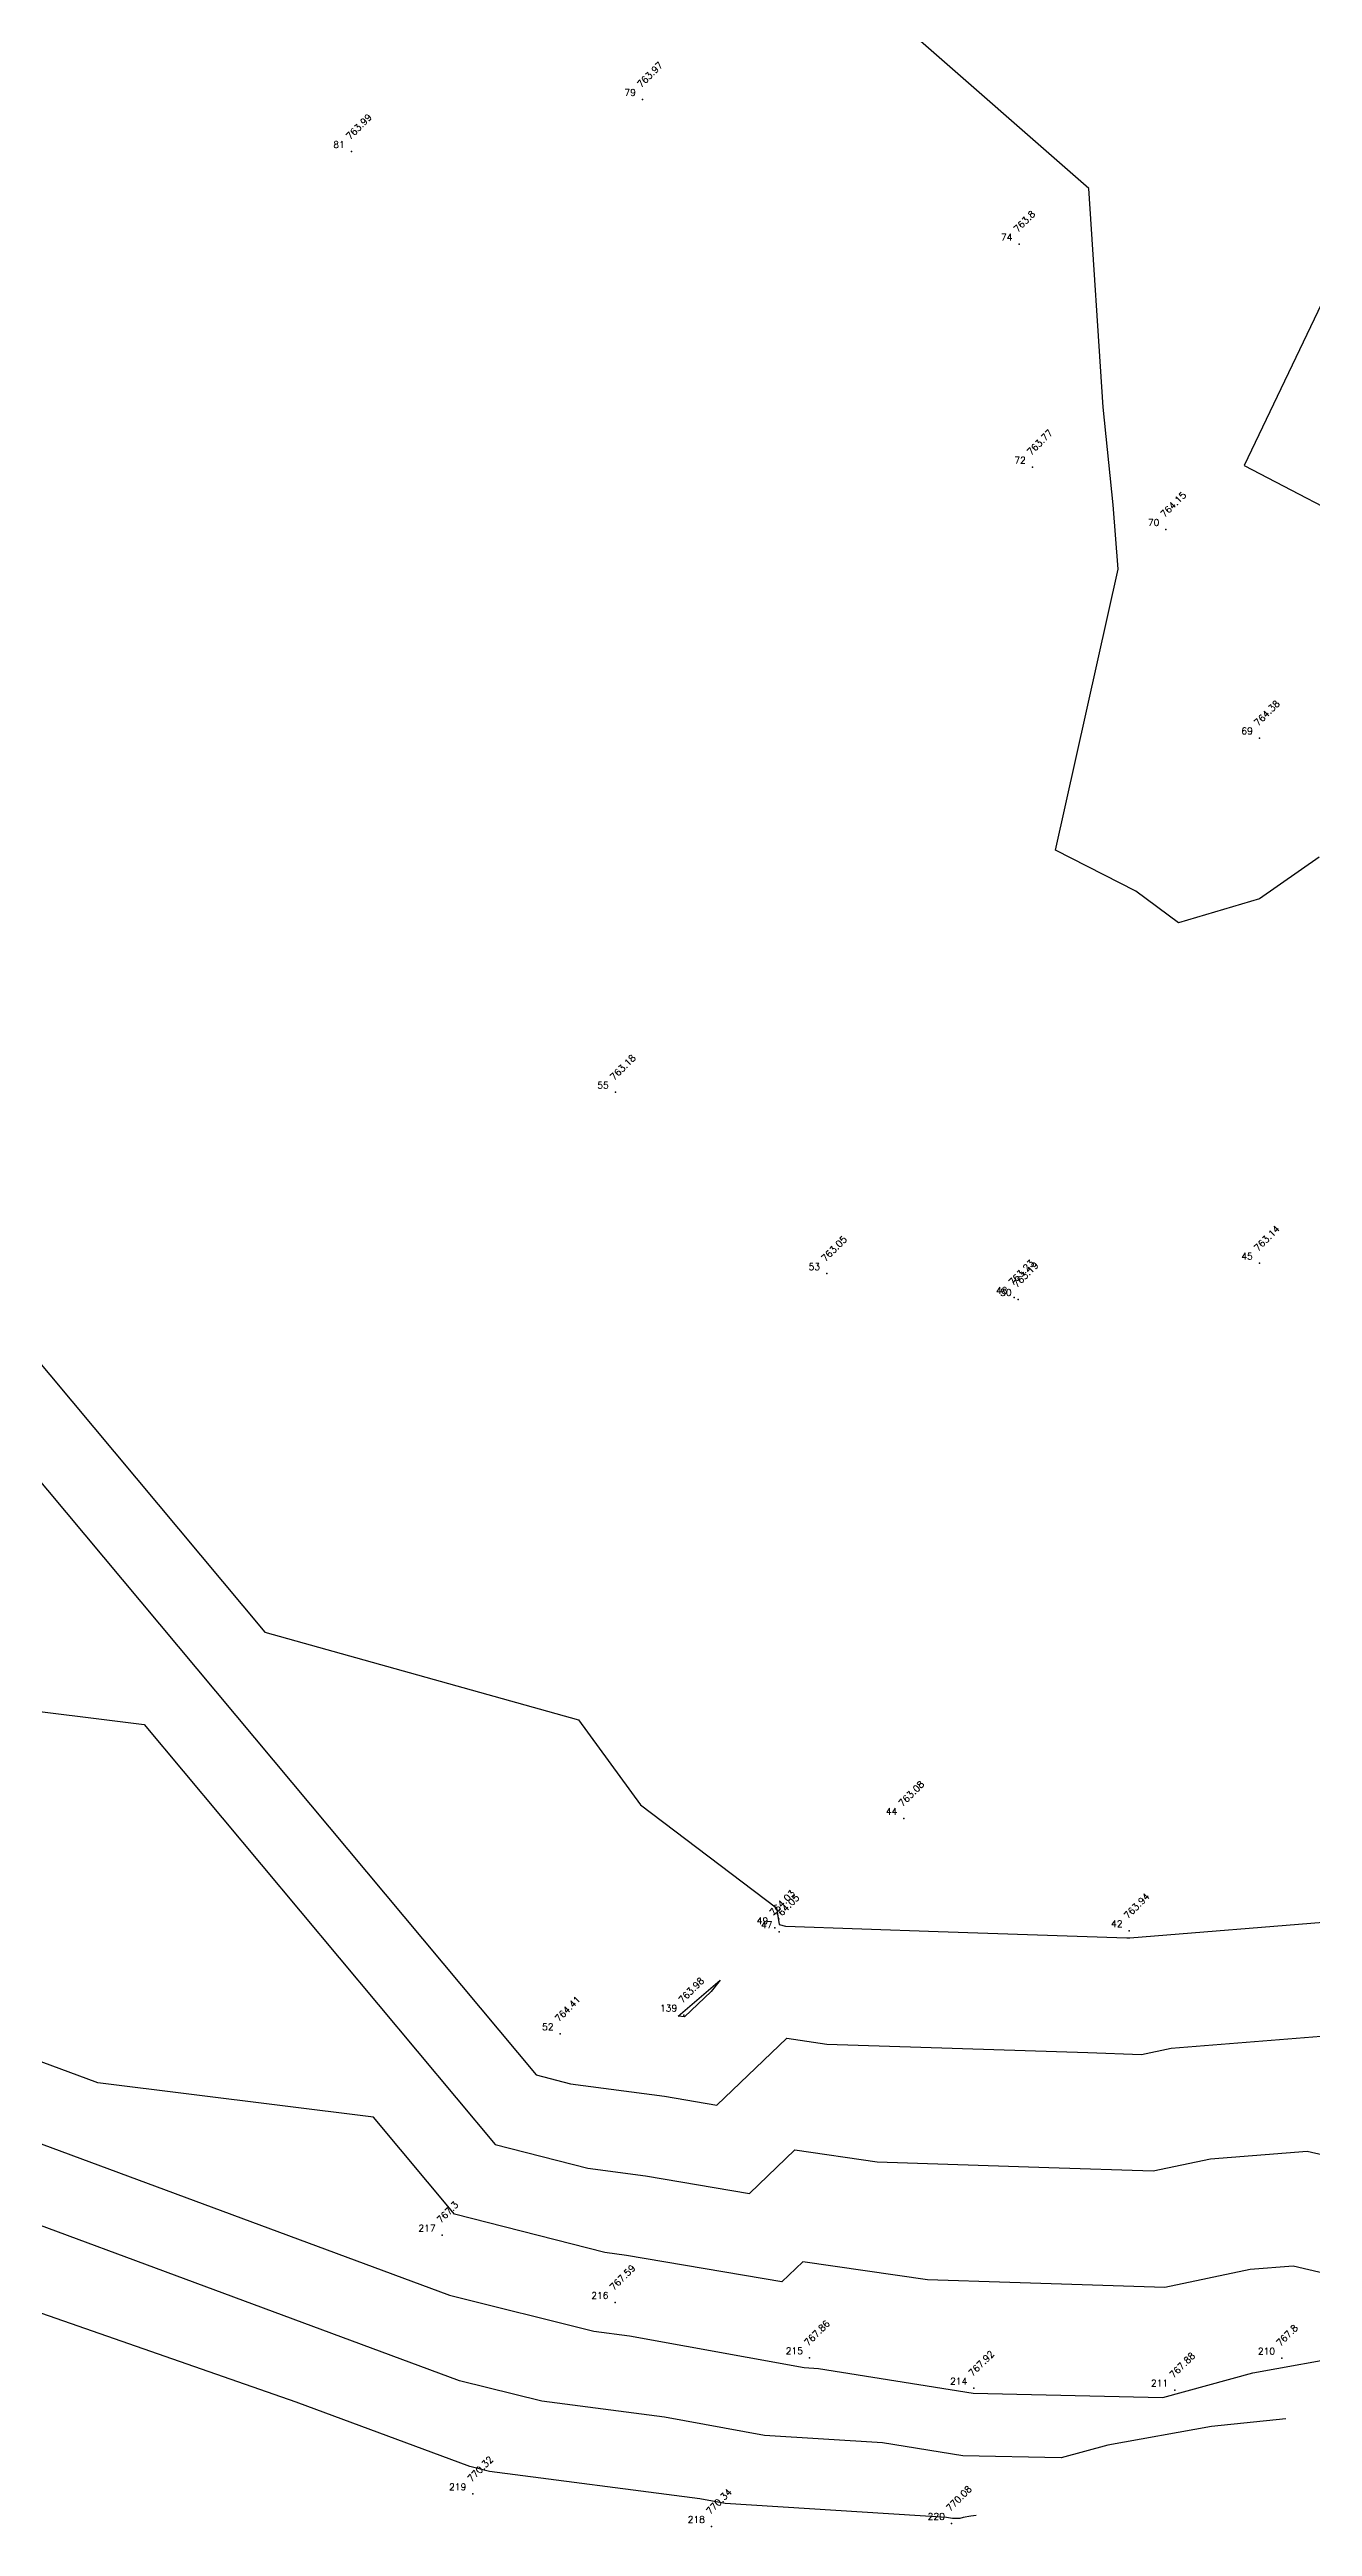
# Model space of a CAD drawing. Header units: millimetres. Extents: x 1625 to 2117, y 999 to 1266.
# Drawn here: x 1966 to 2013.3, y 999.4 to 1092.1 of the extents above; entities that cross this region are included whole.
import ezdxf
from ezdxf.enums import TextEntityAlignment as Align

# ---------------------------------------------------------------- set-up
doc = ezdxf.new("R2010")
doc.units = ezdxf.units.MM
for name, color, linetype in [('CONTOUR', 4, 'Continuous'), ('INDEX_CONTOUR', 8, 'Continuous'), ('Points', 7, 'Continuous'), ('Points-ELV', 6, 'Continuous'), ('Points-NUM', 4, 'Continuous'), ('Points-TXT', 3, 'Continuous')]:
    doc.layers.add(name, color=color, linetype=linetype)
doc.styles.add('ROMANS', font='romans.shx')

# ---------------------------------------------------------------- blocks, each defined once
blk = doc.blocks.new('POINTS')
at = {"layer": 'Points'}
blk.add_line((0, 0), (0, 0), dxfattribs=at)
blk.add_point((0, 0), dxfattribs=at)
at = {"layer": 'Points-ELV', "style": 'ROMANS'}
blk.add_attdef('ELEV', text='', height=1, rotation=45, dxfattribs=at).set_placement((0, 0), align=Align.BOTTOM_LEFT)
at = {"layer": 'Points-NUM', "style": 'ROMANS'}
blk.add_attdef('PTNUM', text='', height=1, dxfattribs=at).set_placement((0, 0), align=Align.BOTTOM_RIGHT)
at = {"layer": 'Points-TXT', "style": 'ROMANS'}
blk.add_attdef('DESC', text='', height=1, dxfattribs=at).set_placement((0, 0), align=Align.BOTTOM_RIGHT)

msp = doc.modelspace()

# ---------------------------------------------------------------- linework, layer by layer
at = {"layer": 'CONTOUR'}
for points, elevation in [([(2013.538, 1061.857), (2011.3, 1060.293), (2008.266, 1059.398), (2006.674, 1060.59), (2003.669, 1062.119), (2006.008, 1072.63), (2005.829, 1075.041), (2005.445, 1078.695), (2004.919, 1086.885), (1998.113, 1092.824), (2004.835, 1099.914), (2001.02, 1108.704), (2001.027, 1118.196), (2005.001, 1121.412), (1994.618, 1131.545), (1987.757, 1135.619), (1990.246, 1147.398), (1988.677, 1148.852), (1976.247, 1151.507), (1966.774, 1158.059), (1951.893, 1151.612), (1919.712, 1166.733)], 764), ([(2012.281, 1003.417), (2009.504, 1003.129), (2005.629, 1002.433), (2003.879, 1001.955), (2000.196, 1002.034), (1997.192, 1002.519), (1992.778, 1002.799), (1989.037, 1003.476), (1984.438, 1004.074), (1981.363, 1004.844), (1954.563, 1014.772), (1736.233, 1090.872)], 769), ([(2017.064, 1089.765), (2010.723, 1076.509), (2015.7, 1073.923)], 764), ([(1764.613, 1084.498), (1933.88, 1025.499), (1980.982, 1008.05), (1986.388, 1006.698), (1987.725, 1006.524), (1994.257, 1005.343), (1994.799, 1005.308), (2000.584, 1004.375), (2007.678, 1004.222), (2011.048, 1005.144), (2018.511, 1006.483), (2023.859, 1007.039)], 768), ([(2035.437, 1010.66), (2027.518, 1009.838), (2021.116, 1008.689), (2018.673, 1008.006), (2018.314, 1008.183), (2016.109, 1008.49), (2014.322, 1008.723), (2012.555, 1009.13), (2010.949, 1009.001), (2007.753, 1008.332), (2001.958, 1008.519), (1998.882, 1008.621), (1994.207, 1009.297), (1993.421, 1008.542), (1987.607, 1009.531), (1986.806, 1009.639), (1981.174, 1011.077), (1978.142, 1014.704), (1967.822, 1015.991), (1913.197, 1036.227), (1792.993, 1078.125)], 767), ([(1802.547, 1077.367), (1821.372, 1071.752), (1892.514, 1046.955), (1924.843, 1034.978), (1969.562, 1029.4), (1982.702, 1013.682), (1986.159, 1012.799), (1988.32, 1012.509), (1992.209, 1011.848), (1993.907, 1013.48), (1996.998, 1013.033), (2003.418, 1012.82), (2007.319, 1012.694), (2009.471, 1013.144), (2013.084, 1013.436), (2017.058, 1012.52), (2021.081, 1011.996), (2026.041, 1011.305), (2026.85, 1010.906), (2032.346, 1012.442), (2036.525, 1013.192), (2047.016, 1014.282)], 766), ([(1887.879, 1066.841), (1952.402, 1058.792), (1974.082, 1032.86), (1985.821, 1029.57), (1988.139, 1026.401), (1993.225, 1022.542), (1993.319, 1021.922), (1993.565, 1021.856), (1999.279, 1021.657), (2006.338, 1021.422), (2006.452, 1021.418), (2014.142, 1022.046)], 764), ([(1991.122, 1019.832), (1990.778, 1019.414), (1989.783, 1018.459), (1989.544, 1018.492), (1991.122, 1019.832)], 764)]:
    msp.add_lwpolyline(points, dxfattribs=dict(at, elevation=elevation))
at = {"layer": 'INDEX_CONTOUR'}
for points, elevation in [([(1792.605, 1108.723), (1828.399, 1077.7), (1825.755, 1072.536), (1849.752, 1065.378), (1871.83, 1057.683), (1881.864, 1053.966), (1960.982, 1044.096), (1984.23, 1016.288), (1985.513, 1015.96), (1989.032, 1015.487), (1990.996, 1015.153), (1993.608, 1017.663), (1995.114, 1017.445), (2004.878, 1017.121), (2006.886, 1017.056), (2007.993, 1017.288), (2013.613, 1017.741), (2019.795, 1016.316), (2026.052, 1015.501), (2033.768, 1014.426), (2035.026, 1013.806), (2043.576, 1016.196), (2045.532, 1016.547), (2058.594, 1017.903)], 765), ([(2000.702, 999.796), (2000.497, 999.774), (2000.21, 999.723), (2000.08, 999.687), (1999.807, 999.693), (1999.585, 999.729), (1991.299, 1000.256), (1990.35, 1000.427), (1982.489, 1001.451), (1981.743, 1001.637), (1975.246, 1004.044), (1857.726, 1045.006), (1862.846, 1041.121), (1938.716, 1014.919), (1950.373, 1010.285)], 770)]:
    msp.add_lwpolyline(points, dxfattribs=dict(at, elevation=elevation))

# ---------------------------------------------------------------- block references
at = {"layer": 'Points', "linetype": 'Continuous'}
ref = msp.add_blockref('POINTS', (1988.213, 1090.209, 763.97), dxfattribs=at)
ref.add_attrib('PTNUM', '79', dxfattribs={"layer": 'Points-NUM', "height": 0.25, "style": 'ROMANS'}).set_placement((1987.963, 1090.272, 763.97), align=Align.BOTTOM_RIGHT)
ref.add_attrib('ELEV', '763.97', dxfattribs={"layer": 'Points-ELV', "height": 0.25, "rotation": 45, "style": 'ROMANS'}).set_placement((1988.213, 1090.584, 763.97), align=Align.BOTTOM_LEFT)
ref = msp.add_blockref('POINTS', (1977.32, 1088.262, 763.99), dxfattribs=at)
ref.add_attrib('PTNUM', '81', dxfattribs={"layer": 'Points-NUM', "height": 0.25, "style": 'ROMANS'}).set_placement((1977.07, 1088.324, 763.99), align=Align.BOTTOM_RIGHT)
ref.add_attrib('ELEV', '763.99', dxfattribs={"layer": 'Points-ELV', "height": 0.25, "rotation": 45, "style": 'ROMANS'}).set_placement((1977.32, 1088.637, 763.99), align=Align.BOTTOM_LEFT)
ref = msp.add_blockref('POINTS', (2002.303, 1084.792, 763.8), dxfattribs=at)
ref.add_attrib('PTNUM', '74', dxfattribs={"layer": 'Points-NUM', "height": 0.25, "style": 'ROMANS'}).set_placement((2002.053, 1084.854, 763.8), align=Align.BOTTOM_RIGHT)
ref.add_attrib('ELEV', '763.8', dxfattribs={"layer": 'Points-ELV', "height": 0.25, "rotation": 45, "style": 'ROMANS'}).set_placement((2002.303, 1085.167, 763.8), align=Align.BOTTOM_LEFT)
ref = msp.add_blockref('POINTS', (2002.804, 1076.451, 763.77), dxfattribs=at)
ref.add_attrib('PTNUM', '72', dxfattribs={"layer": 'Points-NUM', "height": 0.25, "style": 'ROMANS'}).set_placement((2002.554, 1076.514, 763.77), align=Align.BOTTOM_RIGHT)
ref.add_attrib('ELEV', '763.77', dxfattribs={"layer": 'Points-ELV', "height": 0.25, "rotation": 45, "style": 'ROMANS'}).set_placement((2002.804, 1076.826, 763.77), align=Align.BOTTOM_LEFT)
ref = msp.add_blockref('POINTS', (2007.801, 1074.122, 764.15), dxfattribs=at)
ref.add_attrib('PTNUM', '70', dxfattribs={"layer": 'Points-NUM', "height": 0.25, "style": 'ROMANS'}).set_placement((2007.551, 1074.185, 764.15), align=Align.BOTTOM_RIGHT)
ref.add_attrib('ELEV', '764.15', dxfattribs={"layer": 'Points-ELV', "height": 0.25, "rotation": 45, "style": 'ROMANS'}).set_placement((2007.801, 1074.497, 764.15), align=Align.BOTTOM_LEFT)
ref = msp.add_blockref('POINTS', (2011.301, 1066.317, 764.38), dxfattribs=at)
ref.add_attrib('PTNUM', '69', dxfattribs={"layer": 'Points-NUM', "height": 0.25, "style": 'ROMANS'}).set_placement((2011.051, 1066.38, 764.38), align=Align.BOTTOM_RIGHT)
ref.add_attrib('ELEV', '764.38', dxfattribs={"layer": 'Points-ELV', "height": 0.25, "rotation": 45, "style": 'ROMANS'}).set_placement((2011.301, 1066.692, 764.38), align=Align.BOTTOM_LEFT)
ref = msp.add_blockref('POINTS', (1987.199, 1053.06, 763.18), dxfattribs=at)
ref.add_attrib('PTNUM', '55', dxfattribs={"layer": 'Points-NUM', "height": 0.25, "style": 'ROMANS'}).set_placement((1986.949, 1053.122, 763.18), align=Align.BOTTOM_RIGHT)
ref.add_attrib('ELEV', '763.18', dxfattribs={"layer": 'Points-ELV', "height": 0.25, "rotation": 45, "style": 'ROMANS'}).set_placement((1987.199, 1053.435, 763.18), align=Align.BOTTOM_LEFT)
ref = msp.add_blockref('POINTS', (1995.106, 1046.272, 763.05), dxfattribs=at)
ref.add_attrib('PTNUM', '53', dxfattribs={"layer": 'Points-NUM', "height": 0.25, "style": 'ROMANS'}).set_placement((1994.856, 1046.334, 763.05), align=Align.BOTTOM_RIGHT)
ref.add_attrib('ELEV', '763.05', dxfattribs={"layer": 'Points-ELV', "height": 0.25, "rotation": 45, "style": 'ROMANS'}).set_placement((1995.106, 1046.647, 763.05), align=Align.BOTTOM_LEFT)
ref = msp.add_blockref('POINTS', (2011.297, 1046.661, 763.14), dxfattribs=at)
ref.add_attrib('PTNUM', '45', dxfattribs={"layer": 'Points-NUM', "height": 0.25, "style": 'ROMANS'}).set_placement((2011.047, 1046.724, 763.14), align=Align.BOTTOM_RIGHT)
ref.add_attrib('ELEV', '763.14', dxfattribs={"layer": 'Points-ELV', "height": 0.25, "rotation": 45, "style": 'ROMANS'}).set_placement((2011.297, 1047.036, 763.14), align=Align.BOTTOM_LEFT)
ref = msp.add_blockref('POINTS', (2002.116, 1045.377, 763.23), dxfattribs=at)
ref.add_attrib('PTNUM', '48', dxfattribs={"layer": 'Points-NUM', "height": 0.25, "style": 'ROMANS'}).set_placement((2001.866, 1045.439, 763.23), align=Align.BOTTOM_RIGHT)
ref.add_attrib('ELEV', '763.23', dxfattribs={"layer": 'Points-ELV', "height": 0.25, "rotation": 45, "style": 'ROMANS'}).set_placement((2002.116, 1045.752, 763.23), align=Align.BOTTOM_LEFT)
ref = msp.add_blockref('POINTS', (2002.273, 1045.302, 763.19), dxfattribs=at)
ref.add_attrib('PTNUM', '50', dxfattribs={"layer": 'Points-NUM', "height": 0.25, "style": 'ROMANS'}).set_placement((2002.023, 1045.364, 763.19), align=Align.BOTTOM_RIGHT)
ref.add_attrib('ELEV', '763.19', dxfattribs={"layer": 'Points-ELV', "height": 0.25, "rotation": 45, "style": 'ROMANS'}).set_placement((2002.273, 1045.677, 763.19), align=Align.BOTTOM_LEFT)
ref = msp.add_blockref('POINTS', (1997.996, 1025.881, 763.08), dxfattribs=at)
ref.add_attrib('PTNUM', '44', dxfattribs={"layer": 'Points-NUM', "height": 0.25, "style": 'ROMANS'}).set_placement((1997.746, 1025.944, 763.08), align=Align.BOTTOM_RIGHT)
ref.add_attrib('ELEV', '763.08', dxfattribs={"layer": 'Points-ELV', "height": 0.25, "rotation": 45, "style": 'ROMANS'}).set_placement((1997.996, 1026.256, 763.08), align=Align.BOTTOM_LEFT)
ref = msp.add_blockref('POINTS', (1993.166, 1021.793, 764.03), dxfattribs=at)
ref.add_attrib('PTNUM', '49', dxfattribs={"layer": 'Points-NUM', "height": 0.25, "style": 'ROMANS'}).set_placement((1992.916, 1021.856, 764.03), align=Align.BOTTOM_RIGHT)
ref.add_attrib('ELEV', '764.03', dxfattribs={"layer": 'Points-ELV', "height": 0.25, "rotation": 45, "style": 'ROMANS'}).set_placement((1993.166, 1022.168, 764.03), align=Align.BOTTOM_LEFT)
ref = msp.add_blockref('POINTS', (1993.324, 1021.637, 764.05), dxfattribs=at)
ref.add_attrib('PTNUM', '47', dxfattribs={"layer": 'Points-NUM', "height": 0.25, "style": 'ROMANS'}).set_placement((1993.074, 1021.699, 764.05), align=Align.BOTTOM_RIGHT)
ref.add_attrib('ELEV', '764.05', dxfattribs={"layer": 'Points-ELV', "height": 0.25, "rotation": 45, "style": 'ROMANS'}).set_placement((1993.324, 1022.012, 764.05), align=Align.BOTTOM_LEFT)
ref = msp.add_blockref('POINTS', (2006.426, 1021.68, 763.94), dxfattribs=at)
ref.add_attrib('PTNUM', '42', dxfattribs={"layer": 'Points-NUM', "height": 0.25, "style": 'ROMANS'}).set_placement((2006.176, 1021.742, 763.94), align=Align.BOTTOM_RIGHT)
ref.add_attrib('ELEV', '763.94', dxfattribs={"layer": 'Points-ELV', "height": 0.25, "rotation": 45, "style": 'ROMANS'}).set_placement((2006.426, 1022.055, 763.94), align=Align.BOTTOM_LEFT)
ref = msp.add_blockref('POINTS', (1989.759, 1018.525, 763.98), dxfattribs=at)
ref.add_attrib('PTNUM', '139', dxfattribs={"layer": 'Points-NUM', "height": 0.25, "style": 'ROMANS'}).set_placement((1989.509, 1018.587, 763.98), align=Align.BOTTOM_RIGHT)
ref.add_attrib('ELEV', '763.98', dxfattribs={"layer": 'Points-ELV', "height": 0.25, "rotation": 45, "style": 'ROMANS'}).set_placement((1989.759, 1018.9, 763.98), align=Align.BOTTOM_LEFT)
ref = msp.add_blockref('POINTS', (1985.132, 1017.825, 764.41), dxfattribs=at)
ref.add_attrib('PTNUM', '52', dxfattribs={"layer": 'Points-NUM', "height": 0.25, "style": 'ROMANS'}).set_placement((1984.882, 1017.888, 764.41), align=Align.BOTTOM_RIGHT)
ref.add_attrib('ELEV', '764.41', dxfattribs={"layer": 'Points-ELV', "height": 0.25, "rotation": 45, "style": 'ROMANS'}).set_placement((1985.132, 1018.2, 764.41), align=Align.BOTTOM_LEFT)
ref = msp.add_blockref('POINTS', (1980.716, 1010.295, 767.3), dxfattribs=at)
ref.add_attrib('PTNUM', '217', dxfattribs={"layer": 'Points-NUM', "height": 0.25, "style": 'ROMANS'}).set_placement((1980.466, 1010.357, 767.3), align=Align.BOTTOM_RIGHT)
ref.add_attrib('ELEV', '767.3', dxfattribs={"layer": 'Points-ELV', "height": 0.25, "rotation": 45, "style": 'ROMANS'}).set_placement((1980.716, 1010.67, 767.3), align=Align.BOTTOM_LEFT)
ref = msp.add_blockref('POINTS', (1987.187, 1007.774, 767.59), dxfattribs=at)
ref.add_attrib('PTNUM', '216', dxfattribs={"layer": 'Points-NUM', "height": 0.25, "style": 'ROMANS'}).set_placement((1986.937, 1007.837, 767.59), align=Align.BOTTOM_RIGHT)
ref.add_attrib('ELEV', '767.59', dxfattribs={"layer": 'Points-ELV', "height": 0.25, "rotation": 45, "style": 'ROMANS'}).set_placement((1987.187, 1008.149, 767.59), align=Align.BOTTOM_LEFT)
ref = msp.add_blockref('POINTS', (1994.464, 1005.699, 767.86), dxfattribs=at)
ref.add_attrib('PTNUM', '215', dxfattribs={"layer": 'Points-NUM', "height": 0.25, "style": 'ROMANS'}).set_placement((1994.214, 1005.761, 767.86), align=Align.BOTTOM_RIGHT)
ref.add_attrib('ELEV', '767.86', dxfattribs={"layer": 'Points-ELV', "height": 0.25, "rotation": 45, "style": 'ROMANS'}).set_placement((1994.464, 1006.074, 767.86), align=Align.BOTTOM_LEFT)
ref = msp.add_blockref('POINTS', (2012.132, 1005.686, 767.8), dxfattribs=at)
ref.add_attrib('PTNUM', '210', dxfattribs={"layer": 'Points-NUM', "height": 0.25, "style": 'ROMANS'}).set_placement((2011.882, 1005.749, 767.8), align=Align.BOTTOM_RIGHT)
ref.add_attrib('ELEV', '767.8', dxfattribs={"layer": 'Points-ELV', "height": 0.25, "rotation": 45, "style": 'ROMANS'}).set_placement((2012.132, 1006.061, 767.8), align=Align.BOTTOM_LEFT)
ref = msp.add_blockref('POINTS', (2000.615, 1004.562, 767.92), dxfattribs=at)
ref.add_attrib('PTNUM', '214', dxfattribs={"layer": 'Points-NUM', "height": 0.25, "style": 'ROMANS'}).set_placement((2000.365, 1004.625, 767.92), align=Align.BOTTOM_RIGHT)
ref.add_attrib('ELEV', '767.92', dxfattribs={"layer": 'Points-ELV', "height": 0.25, "rotation": 45, "style": 'ROMANS'}).set_placement((2000.615, 1004.937, 767.92), align=Align.BOTTOM_LEFT)
ref = msp.add_blockref('POINTS', (2008.134, 1004.494, 767.88), dxfattribs=at)
ref.add_attrib('PTNUM', '211', dxfattribs={"layer": 'Points-NUM', "height": 0.25, "style": 'ROMANS'}).set_placement((2007.884, 1004.557, 767.88), align=Align.BOTTOM_RIGHT)
ref.add_attrib('ELEV', '767.88', dxfattribs={"layer": 'Points-ELV', "height": 0.25, "rotation": 45, "style": 'ROMANS'}).set_placement((2008.134, 1004.869, 767.88), align=Align.BOTTOM_LEFT)
ref = msp.add_blockref('POINTS', (1981.865, 1000.611, 770.32), dxfattribs=at)
ref.add_attrib('PTNUM', '219', dxfattribs={"layer": 'Points-NUM', "height": 0.25, "style": 'ROMANS'}).set_placement((1981.615, 1000.673, 770.32), align=Align.BOTTOM_RIGHT)
ref.add_attrib('ELEV', '770.32', dxfattribs={"layer": 'Points-ELV', "height": 0.25, "rotation": 45, "style": 'ROMANS'}).set_placement((1981.865, 1000.986, 770.32), align=Align.BOTTOM_LEFT)
ref = msp.add_blockref('POINTS', (1990.796, 999.391, 770.34), dxfattribs=at)
ref.add_attrib('PTNUM', '218', dxfattribs={"layer": 'Points-NUM', "height": 0.25, "style": 'ROMANS'}).set_placement((1990.546, 999.453, 770.34), align=Align.BOTTOM_RIGHT)
ref.add_attrib('ELEV', '770.34', dxfattribs={"layer": 'Points-ELV', "height": 0.25, "rotation": 45, "style": 'ROMANS'}).set_placement((1990.796, 999.766, 770.34), align=Align.BOTTOM_LEFT)
ref = msp.add_blockref('POINTS', (1999.776, 999.506, 770.08), dxfattribs=at)
ref.add_attrib('PTNUM', '220', dxfattribs={"layer": 'Points-NUM', "height": 0.25, "style": 'ROMANS'}).set_placement((1999.526, 999.568, 770.08), align=Align.BOTTOM_RIGHT)
ref.add_attrib('ELEV', '770.08', dxfattribs={"layer": 'Points-ELV', "height": 0.25, "rotation": 45, "style": 'ROMANS'}).set_placement((1999.776, 999.881, 770.08), align=Align.BOTTOM_LEFT)

doc.saveas('drawing.dxf')
